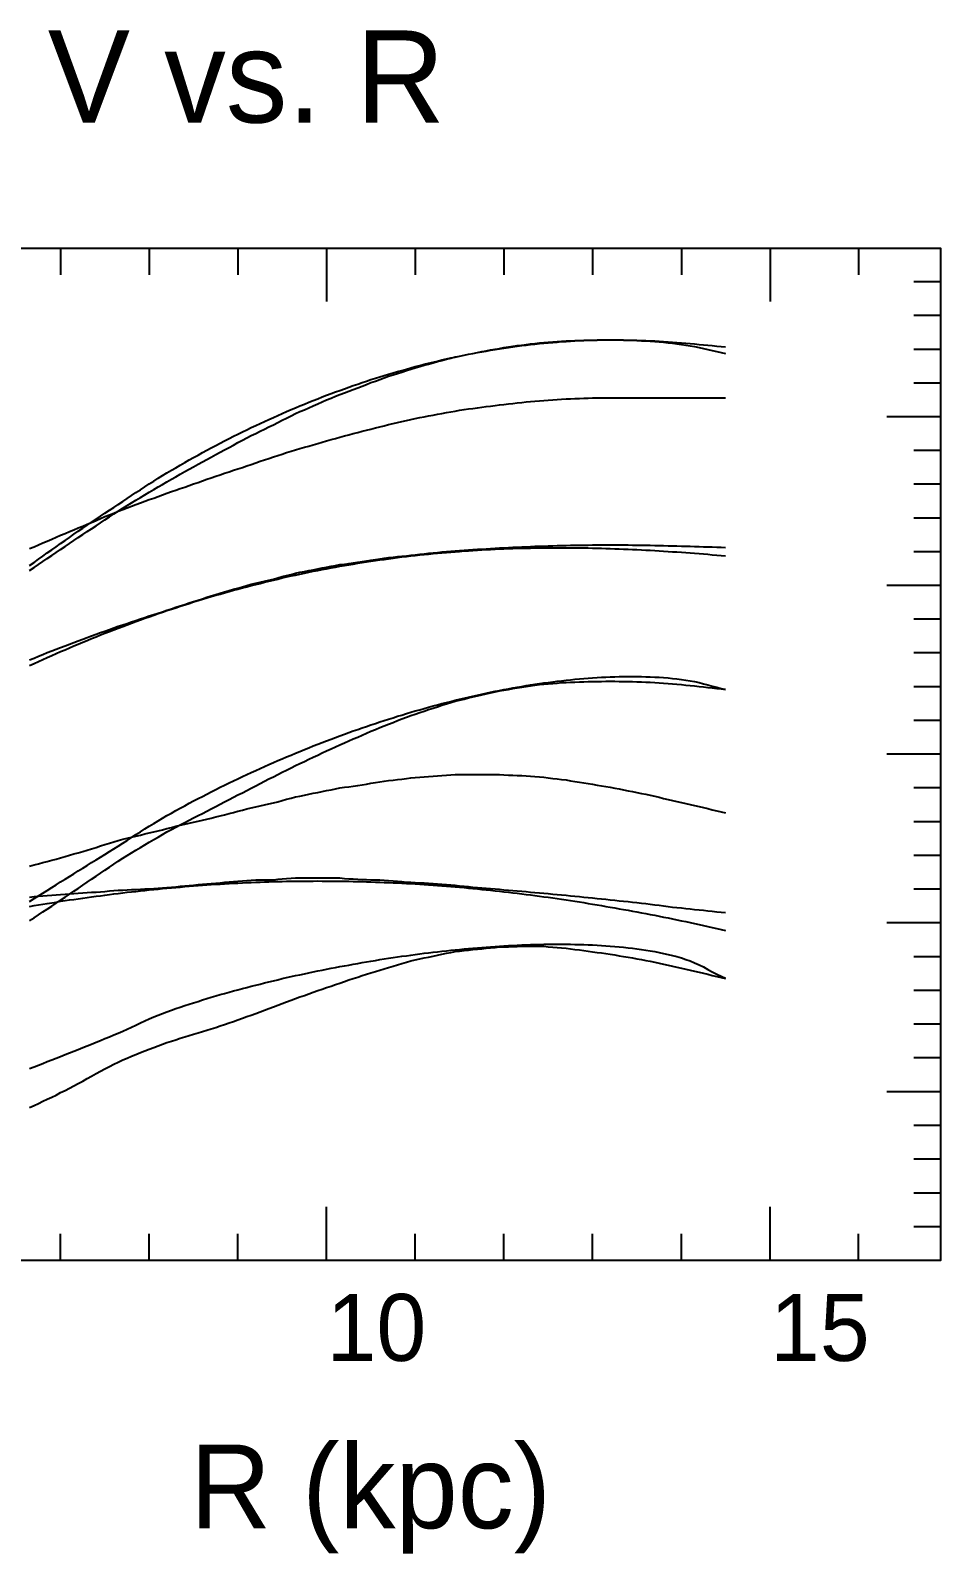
# Model space of a CAD drawing. Extents: x -35 to 179, y -35 to 147.
# Drawn here: x 70.5 to 179.2, y -35 to 147 of the extents above; entities that cross this region are included whole.
import ezdxf

# ---------------------------------------------------------------- set-up
doc = ezdxf.new("R2010")
doc.units = 0

msp = doc.modelspace()

# ---------------------------------------------------------------- linework, layer by layer
at = {"color": 0}
for p, q in [((74.12, 120.96), (74.12, 117.76)), ((84.71, 120.96), (84.71, 117.76)), ((95.3, 120.96), (95.3, 117.76)), ((105.89, 120.96), (105.89, 114.56)), ((116.48, 120.96), (116.48, 117.76)), ((127.07, 120.96), (127.07, 117.76)), ((137.66, 120.96), (137.66, 117.76)), ((148.25, 120.96), (148.25, 117.76)), ((158.84, 120.96), (158.84, 114.56)), ((169.42, 120.96), (169.42, 117.76)), ((179.2, 116.93), (176, 116.93)), ((179.2, 112.9), (176, 112.9)), ((179.2, 108.86), (176, 108.86)), ((179.2, 104.83), (176, 104.83)), ((179.2, 100.8), (172.8, 100.8)), ((179.2, 96.77), (176, 96.77)), ((179.2, 92.74), (176, 92.74)), ((179.2, 88.7), (176, 88.7)), ((179.2, 84.67), (176, 84.67)), ((179.2, 80.64), (172.8, 80.64)), ((179.2, 76.61), (176, 76.61)), ((179.2, 72.58), (176, 72.58)), ((179.2, 68.54), (176, 68.54)), ((179.2, 64.51), (176, 64.51)), ((179.2, 60.48), (172.8, 60.48)), ((179.2, 56.45), (176, 56.45)), ((179.2, 52.42), (176, 52.42)), ((179.2, 48.38), (176, 48.38)), ((179.2, 44.35), (176, 44.35)), ((179.2, 40.32), (172.8, 40.32)), ((179.2, 36.29), (176, 36.29)), ((179.2, 32.26), (176, 32.26)), ((179.2, 28.22), (176, 28.22)), ((179.2, 24.19), (176, 24.19)), ((179.2, 20.16), (172.8, 20.16)), ((179.2, 16.13), (176, 16.13)), ((179.2, 12.1), (176, 12.1)), ((179.2, 8.06), (176, 8.06)), ((105.89, 0), (105.89, 6.4)), ((158.84, 0), (158.84, 6.4)), ((179.2, 4.03), (176, 4.03)), ((74.12, 0), (74.12, 3.2)), ((84.71, 0), (84.71, 3.2)), ((95.3, 0), (95.3, 3.2)), ((116.48, 0), (116.48, 3.2)), ((127.07, 0), (127.07, 3.2)), ((137.66, 0), (137.66, 3.2)), ((148.25, 0), (148.25, 3.2)), ((169.42, 0), (169.42, 3.2))]:
    msp.add_line(p, q, dxfattribs=at)
msp.add_lwpolyline([(0, 0), (0, 120.96), (179.2, 120.96), (179.2, 0)], close=True, dxfattribs=at)
at = {"color": 4}
for points in [[(70.42, 82.45), (70.95, 82.8), (71.48, 83.16), (72.01, 83.52), (72.53, 83.88), (73.06, 84.24), (73.59, 84.59), (74.12, 84.95), (74.65, 85.3), (75.18, 85.66), (75.71, 86.02), (76.24, 86.37), (76.77, 86.72), (77.3, 87.08), (77.83, 87.43), (78.36, 87.78), (78.89, 88.14), (79.42, 88.49), (79.95, 88.84), (80.48, 89.19), (81.01, 89.54), (81.54, 89.88), (82.06, 90.19), (82.59, 90.51), (83.12, 90.84), (83.65, 91.15), (84.18, 91.48), (84.71, 91.79), (85.24, 92.1), (85.77, 92.42), (86.3, 92.73), (86.83, 93.04), (87.36, 93.35), (87.89, 93.64), (88.42, 93.95), (88.95, 94.25), (89.48, 94.55), (90.01, 94.84), (90.54, 95.13), (91.07, 95.42), (91.59, 95.71), (92.12, 95.99), (92.65, 96.29), (93.18, 96.57), (93.71, 96.86), (94.24, 97.15), (94.77, 97.43), (95.3, 97.71), (95.83, 98), (96.36, 98.27), (96.89, 98.56), (97.42, 98.81), (97.95, 99.07), (98.48, 99.34), (99.01, 99.59), (99.54, 99.85), (100.07, 100.12), (100.6, 100.38), (101.12, 100.65), (101.65, 100.92), (102.18, 101.18), (102.71, 101.42), (103.24, 101.65), (103.77, 101.89), (104.3, 102.12), (104.83, 102.35), (105.36, 102.59), (105.89, 102.81), (106.42, 103.04), (106.95, 103.26), (107.48, 103.48), (108.01, 103.68), (108.54, 103.88), (109.07, 104.08), (109.6, 104.27), (110.13, 104.47), (110.66, 104.67), (111.18, 104.88), (111.71, 105.07), (112.24, 105.27), (112.77, 105.46), (113.3, 105.64), (113.83, 105.81), (114.36, 105.98), (114.89, 106.14), (115.42, 106.32), (115.95, 106.49), (116.48, 106.64), (117.01, 106.8), (117.54, 106.95), (118.07, 107.1), (118.6, 107.25), (119.13, 107.39), (119.66, 107.54), (120.19, 107.68), (120.71, 107.82), (121.24, 107.95), (121.77, 108.05), (122.3, 108.16), (122.83, 108.27), (123.36, 108.38), (123.89, 108.49), (124.42, 108.59), (124.95, 108.69), (125.48, 108.79), (126.01, 108.89), (126.54, 108.98), (127.07, 109.06), (127.6, 109.14), (128.13, 109.22), (128.66, 109.3), (129.19, 109.37), (129.72, 109.43), (130.24, 109.5), (130.77, 109.56), (131.3, 109.62), (131.83, 109.68), (132.36, 109.72), (132.89, 109.76), (133.42, 109.8), (133.95, 109.84), (134.48, 109.87), (135.01, 109.89), (135.54, 109.91), (136.07, 109.93), (136.6, 109.94), (137.13, 109.96), (137.66, 109.97), (138.19, 109.98), (138.72, 109.99), (139.25, 110), (139.77, 110), (140.3, 109.99), (140.83, 109.99), (141.36, 109.98), (141.89, 109.97), (142.42, 109.96), (142.95, 109.94), (143.48, 109.92), (144.01, 109.9), (144.54, 109.88), (145.07, 109.86), (145.6, 109.82), (146.13, 109.78), (146.66, 109.75), (147.19, 109.71), (147.72, 109.67), (148.25, 109.63), (148.78, 109.59), (149.3, 109.55), (149.83, 109.5), (150.36, 109.45), (150.89, 109.4), (151.42, 109.35), (151.95, 109.3), (152.48, 109.25), (153.01, 109.2), (153.54, 109.15)], [(70.42, 71.76), (70.95, 71.97), (71.48, 72.19), (72.01, 72.4), (72.53, 72.62), (73.06, 72.83), (73.59, 73.04), (74.12, 73.24), (74.65, 73.44), (75.18, 73.64), (75.71, 73.85), (76.24, 74.04), (76.77, 74.23), (77.3, 74.43), (77.83, 74.62), (78.36, 74.81), (78.89, 75.01), (79.42, 75.2), (79.95, 75.39), (80.48, 75.58), (81.01, 75.77), (81.54, 75.95), (82.06, 76.12), (82.59, 76.3), (83.12, 76.48), (83.65, 76.65), (84.18, 76.83), (84.71, 77), (85.24, 77.17), (85.77, 77.35), (86.3, 77.51), (86.83, 77.69), (87.36, 77.87), (87.89, 78.04), (88.42, 78.22), (88.95, 78.39), (89.48, 78.56), (90.01, 78.73), (90.54, 78.9), (91.07, 79.06), (91.59, 79.23), (92.12, 79.39), (92.65, 79.56), (93.18, 79.71), (93.71, 79.87), (94.24, 80.03), (94.77, 80.19), (95.3, 80.34), (95.83, 80.49), (96.36, 80.64), (96.89, 80.8), (97.42, 80.92), (97.95, 81.05), (98.48, 81.18), (99.01, 81.3), (99.54, 81.42), (100.07, 81.56), (100.6, 81.7), (101.12, 81.84), (101.65, 81.97), (102.18, 82.11), (102.71, 82.22), (103.24, 82.32), (103.77, 82.43), (104.3, 82.53), (104.83, 82.64), (105.36, 82.74), (105.89, 82.84), (106.42, 82.94), (106.95, 83.05), (107.48, 83.14), (108.01, 83.21), (108.54, 83.29), (109.07, 83.36), (109.6, 83.44), (110.13, 83.51), (110.66, 83.59), (111.18, 83.68), (111.71, 83.76), (112.24, 83.84), (112.77, 83.92), (113.3, 83.97), (113.83, 84.03), (114.36, 84.09), (114.89, 84.14), (115.42, 84.2), (115.95, 84.26), (116.48, 84.32), (117.01, 84.38), (117.54, 84.44), (118.07, 84.5), (118.6, 84.55), (119.13, 84.6), (119.66, 84.65), (120.19, 84.69), (120.71, 84.74), (121.24, 84.78), (121.77, 84.81), (122.3, 84.86), (122.83, 84.89), (123.36, 84.93), (123.89, 84.97), (124.42, 85), (124.95, 85.03), (125.48, 85.06), (126.01, 85.09), (126.54, 85.13), (127.07, 85.16), (127.6, 85.18), (128.13, 85.21), (128.66, 85.24), (129.19, 85.26), (129.72, 85.28), (130.24, 85.3), (130.77, 85.33), (131.3, 85.34), (131.83, 85.36), (132.36, 85.38), (132.89, 85.4), (133.42, 85.41), (133.95, 85.43), (134.48, 85.44), (135.01, 85.45), (135.54, 85.46), (136.07, 85.47), (136.6, 85.48), (137.13, 85.48), (137.66, 85.49), (138.19, 85.49), (138.72, 85.5), (139.25, 85.5), (139.77, 85.5), (140.3, 85.5), (140.83, 85.5), (141.36, 85.49), (141.89, 85.49), (142.42, 85.48), (142.95, 85.48), (143.48, 85.47), (144.01, 85.46), (144.54, 85.45), (145.07, 85.44), (145.6, 85.43), (146.13, 85.41), (146.66, 85.39), (147.19, 85.38), (147.72, 85.37), (148.25, 85.36), (148.78, 85.34), (149.3, 85.33), (149.83, 85.32), (150.36, 85.3), (150.89, 85.28), (151.42, 85.27), (151.95, 85.25), (152.48, 85.23), (153.01, 85.22), (153.54, 85.2)], [(70.42, 40.6), (70.95, 40.94), (71.48, 41.29), (72.01, 41.64), (72.53, 41.98), (73.06, 42.33), (73.59, 42.67), (74.12, 43.04), (74.65, 43.39), (75.18, 43.75), (75.71, 44.11), (76.24, 44.46), (76.77, 44.83), (77.3, 45.2), (77.83, 45.56), (78.36, 45.92), (78.89, 46.29), (79.42, 46.64), (79.95, 47), (80.48, 47.35), (81.01, 47.71), (81.54, 48.06), (82.06, 48.38), (82.59, 48.69), (83.12, 49.02), (83.65, 49.33), (84.18, 49.66), (84.71, 49.96), (85.24, 50.28), (85.77, 50.58), (86.3, 50.9), (86.83, 51.2), (87.36, 51.48), (87.89, 51.76), (88.42, 52.05), (88.95, 52.32), (89.48, 52.61), (90.01, 52.88), (90.54, 53.16), (91.07, 53.42), (91.59, 53.7), (92.12, 53.96), (92.65, 54.25), (93.18, 54.52), (93.71, 54.8), (94.24, 55.06), (94.77, 55.34), (95.3, 55.62), (95.83, 55.89), (96.36, 56.17), (96.89, 56.44), (97.42, 56.71), (97.95, 56.98), (98.48, 57.26), (99.01, 57.53), (99.54, 57.8), (100.07, 58.07), (100.6, 58.33), (101.12, 58.59), (101.65, 58.86), (102.18, 59.12), (102.71, 59.38), (103.24, 59.63), (103.77, 59.89), (104.3, 60.14), (104.83, 60.39), (105.36, 60.64), (105.89, 60.89), (106.42, 61.13), (106.95, 61.37), (107.48, 61.61), (108.01, 61.85), (108.54, 62.08), (109.07, 62.32), (109.6, 62.54), (110.13, 62.78), (110.66, 63), (111.18, 63.22), (111.71, 63.43), (112.24, 63.66), (112.77, 63.87), (113.3, 64.09), (113.83, 64.29), (114.36, 64.5), (114.89, 64.7), (115.42, 64.91), (115.95, 65.11), (116.48, 65.29), (117.01, 65.46), (117.54, 65.64), (118.07, 65.81), (118.6, 65.99), (119.13, 66.16), (119.66, 66.33), (120.19, 66.49), (120.71, 66.66), (121.24, 66.82), (121.77, 66.95), (122.3, 67.08), (122.83, 67.21), (123.36, 67.33), (123.89, 67.46), (124.42, 67.58), (124.95, 67.7), (125.48, 67.82), (126.01, 67.94), (126.54, 68.05), (127.07, 68.14), (127.6, 68.23), (128.13, 68.32), (128.66, 68.41), (129.19, 68.5), (129.72, 68.58), (130.24, 68.65), (130.77, 68.72), (131.3, 68.8), (131.83, 68.87), (132.36, 68.9), (132.89, 68.95), (133.42, 68.99), (133.95, 69.04), (134.48, 69.07), (135.01, 69.09), (135.54, 69.11), (136.07, 69.13), (136.6, 69.15), (137.13, 69.16), (137.66, 69.17), (138.19, 69.19), (138.72, 69.19), (139.25, 69.2), (139.77, 69.21), (140.3, 69.2), (140.83, 69.19), (141.36, 69.19), (141.89, 69.17), (142.42, 69.16), (142.95, 69.14), (143.48, 69.12), (144.01, 69.1), (144.54, 69.08), (145.07, 69.05), (145.6, 69.01), (146.13, 68.97), (146.66, 68.93), (147.19, 68.89), (147.72, 68.85), (148.25, 68.8), (148.78, 68.75), (149.3, 68.7), (149.83, 68.64), (150.36, 68.59), (150.89, 68.53), (151.42, 68.47), (151.95, 68.4), (152.48, 68.34), (153.01, 68.28), (153.54, 68.22)]]:
    msp.add_lwpolyline(points, dxfattribs=at)
at = {"color": 3}
for points in [[(70.42, 83.03), (70.95, 83.41), (71.48, 83.79), (72.01, 84.16), (72.53, 84.54), (73.06, 84.92), (73.59, 85.28), (74.12, 85.65), (74.65, 86.02), (75.18, 86.39), (75.71, 86.76), (76.24, 87.12), (76.77, 87.48), (77.3, 87.85), (77.83, 88.2), (78.36, 88.56), (78.89, 88.92), (79.42, 89.27), (79.95, 89.63), (80.48, 89.98), (81.01, 90.33), (81.54, 90.69), (82.06, 91.04), (82.59, 91.38), (83.12, 91.74), (83.65, 92.09), (84.18, 92.45), (84.71, 92.78), (85.24, 93.12), (85.77, 93.45), (86.3, 93.78), (86.83, 94.09), (87.36, 94.41), (87.89, 94.72), (88.42, 95.04), (88.95, 95.33), (89.48, 95.64), (90.01, 95.94), (90.54, 96.23), (91.07, 96.52), (91.59, 96.81), (92.12, 97.09), (92.65, 97.38), (93.18, 97.65), (93.71, 97.93), (94.24, 98.2), (94.77, 98.47), (95.3, 98.73), (95.83, 98.99), (96.36, 99.25), (96.89, 99.51), (97.42, 99.76), (97.95, 100), (98.48, 100.25), (99.01, 100.49), (99.54, 100.73), (100.07, 100.97), (100.6, 101.2), (101.12, 101.43), (101.65, 101.66), (102.18, 101.88), (102.71, 102.11), (103.24, 102.32), (103.77, 102.54), (104.3, 102.75), (104.83, 102.96), (105.36, 103.17), (105.89, 103.37), (106.42, 103.57), (106.95, 103.77), (107.48, 103.96), (108.01, 104.15), (108.54, 104.34), (109.07, 104.53), (109.6, 104.7), (110.13, 104.89), (110.66, 105.06), (111.18, 105.24), (111.71, 105.4), (112.24, 105.57), (112.77, 105.73), (113.3, 105.89), (113.83, 106.05), (114.36, 106.21), (114.89, 106.35), (115.42, 106.51), (115.95, 106.65), (116.48, 106.8), (117.01, 106.93), (117.54, 107.07), (118.07, 107.2), (118.6, 107.33), (119.13, 107.46), (119.66, 107.59), (120.19, 107.71), (120.71, 107.83), (121.24, 107.94), (121.77, 108.05), (122.3, 108.16), (122.83, 108.27), (123.36, 108.37), (123.89, 108.47), (124.42, 108.57), (124.95, 108.66), (125.48, 108.75), (126.01, 108.84), (126.54, 108.93), (127.07, 109.01), (127.6, 109.08), (128.13, 109.16), (128.66, 109.23), (129.19, 109.3), (129.72, 109.37), (130.24, 109.43), (130.77, 109.49), (131.3, 109.54), (131.83, 109.6), (132.36, 109.65), (132.89, 109.69), (133.42, 109.73), (133.95, 109.78), (134.48, 109.81), (135.01, 109.85), (135.54, 109.87), (136.07, 109.9), (136.6, 109.92), (137.13, 109.94), (137.66, 109.96), (138.19, 109.97), (138.72, 109.98), (139.25, 109.99), (139.77, 109.99), (140.3, 109.99), (140.83, 109.98), (141.36, 109.97), (141.89, 109.96), (142.42, 109.94), (142.95, 109.92), (143.48, 109.89), (144.01, 109.86), (144.54, 109.83), (145.07, 109.79), (145.6, 109.74), (146.13, 109.7), (146.66, 109.64), (147.19, 109.58), (147.72, 109.52), (148.25, 109.45), (148.78, 109.37), (149.3, 109.28), (149.83, 109.19), (150.36, 109.08), (150.89, 108.97), (151.42, 108.84), (151.95, 108.72), (152.48, 108.59), (153.01, 108.48), (153.54, 108.37)], [(70.42, 71.09), (70.95, 71.33), (71.48, 71.57), (72.01, 71.81), (72.53, 72.05), (73.06, 72.29), (73.59, 72.51), (74.12, 72.74), (74.65, 72.97), (75.18, 73.2), (75.71, 73.43), (76.24, 73.65), (76.77, 73.87), (77.3, 74.09), (77.83, 74.3), (78.36, 74.51), (78.89, 74.73), (79.42, 74.94), (79.95, 75.14), (80.48, 75.35), (81.01, 75.55), (81.54, 75.76), (82.06, 75.95), (82.59, 76.15), (83.12, 76.34), (83.65, 76.53), (84.18, 76.73), (84.71, 76.91), (85.24, 77.1), (85.77, 77.29), (86.3, 77.46), (86.83, 77.64), (87.36, 77.82), (87.89, 77.99), (88.42, 78.17), (88.95, 78.34), (89.48, 78.51), (90.01, 78.68), (90.54, 78.84), (91.07, 79), (91.59, 79.16), (92.12, 79.31), (92.65, 79.47), (93.18, 79.62), (93.71, 79.77), (94.24, 79.93), (94.77, 80.07), (95.3, 80.21), (95.83, 80.36), (96.36, 80.49), (96.89, 80.64), (97.42, 80.77), (97.95, 80.9), (98.48, 81.04), (99.01, 81.16), (99.54, 81.29), (100.07, 81.41), (100.6, 81.54), (101.12, 81.66), (101.65, 81.78), (102.18, 81.89), (102.71, 82.01), (103.24, 82.12), (103.77, 82.23), (104.3, 82.34), (104.83, 82.44), (105.36, 82.55), (105.89, 82.65), (106.42, 82.74), (106.95, 82.84), (107.48, 82.94), (108.01, 83.03), (108.54, 83.12), (109.07, 83.21), (109.6, 83.3), (110.13, 83.38), (110.66, 83.46), (111.18, 83.54), (111.71, 83.62), (112.24, 83.7), (112.77, 83.77), (113.3, 83.84), (113.83, 83.91), (114.36, 83.98), (114.89, 84.05), (115.42, 84.11), (115.95, 84.17), (116.48, 84.23), (117.01, 84.29), (117.54, 84.35), (118.07, 84.4), (118.6, 84.45), (119.13, 84.5), (119.66, 84.55), (120.19, 84.6), (120.71, 84.64), (121.24, 84.68), (121.77, 84.72), (122.3, 84.77), (122.83, 84.8), (123.36, 84.84), (123.89, 84.87), (124.42, 84.9), (124.95, 84.93), (125.48, 84.96), (126.01, 84.98), (126.54, 85.01), (127.07, 85.03), (127.6, 85.05), (128.13, 85.07), (128.66, 85.09), (129.19, 85.1), (129.72, 85.11), (130.24, 85.12), (130.77, 85.14), (131.3, 85.14), (131.83, 85.15), (132.36, 85.16), (132.89, 85.16), (133.42, 85.16), (133.95, 85.16), (134.48, 85.16), (135.01, 85.16), (135.54, 85.15), (136.07, 85.14), (136.6, 85.14), (137.13, 85.13), (137.66, 85.12), (138.19, 85.1), (138.72, 85.09), (139.25, 85.08), (139.77, 85.06), (140.3, 85.04), (140.83, 85.02), (141.36, 85), (141.89, 84.98), (142.42, 84.95), (142.95, 84.93), (143.48, 84.9), (144.01, 84.87), (144.54, 84.85), (145.07, 84.82), (145.6, 84.78), (146.13, 84.75), (146.66, 84.72), (147.19, 84.68), (147.72, 84.65), (148.25, 84.61), (148.78, 84.57), (149.3, 84.53), (149.83, 84.49), (150.36, 84.45), (150.89, 84.41), (151.42, 84.37), (151.95, 84.32), (152.48, 84.28), (153.01, 84.23), (153.54, 84.19)], [(70.42, 42.89), (70.95, 43.23), (71.48, 43.56), (72.01, 43.89), (72.53, 44.22), (73.06, 44.56), (73.59, 44.89), (74.12, 45.22), (74.65, 45.55), (75.18, 45.88), (75.71, 46.21), (76.24, 46.54), (76.77, 46.87), (77.3, 47.2), (77.83, 47.53), (78.36, 47.86), (78.89, 48.19), (79.42, 48.52), (79.95, 48.85), (80.48, 49.18), (81.01, 49.51), (81.54, 49.85), (82.06, 50.19), (82.59, 50.52), (83.12, 50.88), (83.65, 51.21), (84.18, 51.57), (84.71, 51.89), (85.24, 52.22), (85.77, 52.53), (86.3, 52.85), (86.83, 53.15), (87.36, 53.46), (87.89, 53.75), (88.42, 54.05), (88.95, 54.33), (89.48, 54.62), (90.01, 54.9), (90.54, 55.18), (91.07, 55.45), (91.59, 55.73), (92.12, 56), (92.65, 56.27), (93.18, 56.53), (93.71, 56.79), (94.24, 57.05), (94.77, 57.31), (95.3, 57.56), (95.83, 57.81), (96.36, 58.06), (96.89, 58.3), (97.42, 58.54), (97.95, 58.79), (98.48, 59.02), (99.01, 59.26), (99.54, 59.49), (100.07, 59.72), (100.6, 59.95), (101.12, 60.17), (101.65, 60.39), (102.18, 60.61), (102.71, 60.83), (103.24, 61.05), (103.77, 61.26), (104.3, 61.47), (104.83, 61.68), (105.36, 61.88), (105.89, 62.09), (106.42, 62.29), (106.95, 62.49), (107.48, 62.68), (108.01, 62.88), (108.54, 63.07), (109.07, 63.26), (109.6, 63.44), (110.13, 63.63), (110.66, 63.81), (111.18, 63.99), (111.71, 64.16), (112.24, 64.34), (112.77, 64.51), (113.3, 64.69), (113.83, 64.85), (114.36, 65.02), (114.89, 65.17), (115.42, 65.34), (115.95, 65.49), (116.48, 65.65), (117.01, 65.8), (117.54, 65.95), (118.07, 66.1), (118.6, 66.25), (119.13, 66.38), (119.66, 66.53), (120.19, 66.66), (120.71, 66.8), (121.24, 66.93), (121.77, 67.06), (122.3, 67.19), (122.83, 67.31), (123.36, 67.43), (123.89, 67.55), (124.42, 67.67), (124.95, 67.78), (125.48, 67.89), (126.01, 68), (126.54, 68.11), (127.07, 68.21), (127.6, 68.31), (128.13, 68.4), (128.66, 68.5), (129.19, 68.59), (129.72, 68.68), (130.24, 68.76), (130.77, 68.84), (131.3, 68.92), (131.83, 69), (132.36, 69.07), (132.89, 69.14), (133.42, 69.21), (133.95, 69.27), (134.48, 69.33), (135.01, 69.39), (135.54, 69.44), (136.07, 69.49), (136.6, 69.53), (137.13, 69.58), (137.66, 69.61), (138.19, 69.65), (138.72, 69.68), (139.25, 69.71), (139.77, 69.73), (140.3, 69.75), (140.83, 69.76), (141.36, 69.77), (141.89, 69.78), (142.42, 69.78), (142.95, 69.78), (143.48, 69.77), (144.01, 69.75), (144.54, 69.74), (145.07, 69.71), (145.6, 69.68), (146.13, 69.64), (146.66, 69.6), (147.19, 69.55), (147.72, 69.49), (148.25, 69.42), (148.78, 69.35), (149.3, 69.26), (149.83, 69.16), (150.36, 69.04), (150.89, 68.91), (151.42, 68.77), (151.95, 68.62), (152.48, 68.48), (153.01, 68.35), (153.54, 68.24)]]:
    msp.add_lwpolyline(points, dxfattribs=at)
at = {"color": 6}
for points in [[(70.42, 85.06), (70.95, 85.28), (71.48, 85.51), (72.01, 85.73), (72.53, 85.96), (73.06, 86.19), (73.59, 86.42), (74.12, 86.64), (74.65, 86.87), (75.18, 87.09), (75.71, 87.3), (76.24, 87.52), (76.77, 87.74), (77.3, 87.96), (77.83, 88.19), (78.36, 88.42), (78.89, 88.65), (79.42, 88.87), (79.95, 89.1), (80.48, 89.3), (81.01, 89.51), (81.54, 89.72), (82.06, 89.93), (82.59, 90.14), (83.12, 90.33), (83.65, 90.52), (84.18, 90.71), (84.71, 90.9), (85.24, 91.09), (85.77, 91.28), (86.3, 91.47), (86.83, 91.66), (87.36, 91.86), (87.89, 92.05), (88.42, 92.23), (88.95, 92.41), (89.48, 92.6), (90.01, 92.78), (90.54, 92.96), (91.07, 93.15), (91.59, 93.33), (92.12, 93.51), (92.65, 93.7), (93.18, 93.88), (93.71, 94.06), (94.24, 94.23), (94.77, 94.41), (95.3, 94.59), (95.83, 94.76), (96.36, 94.94), (96.89, 95.12), (97.42, 95.3), (97.95, 95.48), (98.48, 95.66), (99.01, 95.83), (99.54, 96), (100.07, 96.18), (100.6, 96.35), (101.12, 96.52), (101.65, 96.68), (102.18, 96.84), (102.71, 97), (103.24, 97.16), (103.77, 97.31), (104.3, 97.47), (104.83, 97.62), (105.36, 97.77), (105.89, 97.92), (106.42, 98.08), (106.95, 98.22), (107.48, 98.37), (108.01, 98.51), (108.54, 98.66), (109.07, 98.81), (109.6, 98.94), (110.13, 99.07), (110.66, 99.21), (111.18, 99.34), (111.71, 99.48), (112.24, 99.61), (112.77, 99.74), (113.3, 99.87), (113.83, 100), (114.36, 100.13), (114.89, 100.24), (115.42, 100.36), (115.95, 100.47), (116.48, 100.59), (117.01, 100.71), (117.54, 100.8), (118.07, 100.9), (118.6, 101), (119.13, 101.1), (119.66, 101.2), (120.19, 101.3), (120.71, 101.39), (121.24, 101.49), (121.77, 101.58), (122.3, 101.68), (122.83, 101.74), (123.36, 101.81), (123.89, 101.89), (124.42, 101.96), (124.95, 102.03), (125.48, 102.09), (126.01, 102.15), (126.54, 102.22), (127.07, 102.28), (127.6, 102.34), (128.13, 102.4), (128.66, 102.45), (129.19, 102.51), (129.72, 102.57), (130.24, 102.62), (130.77, 102.66), (131.3, 102.71), (131.83, 102.75), (132.36, 102.79), (132.89, 102.84), (133.42, 102.86), (133.95, 102.9), (134.48, 102.93), (135.01, 102.96), (135.54, 102.99), (136.07, 103), (136.6, 103.02), (137.13, 103.03), (137.66, 103.05), (138.19, 103.06), (138.72, 103.06), (139.25, 103.06), (139.77, 103.06), (140.3, 103.06), (140.83, 103.06), (141.36, 103.06), (141.89, 103.07), (142.42, 103.07), (142.95, 103.07), (143.48, 103.08), (144.01, 103.08), (144.54, 103.08), (145.07, 103.08), (145.6, 103.08), (146.13, 103.07), (146.66, 103.07), (147.19, 103.07), (147.72, 103.06), (148.25, 103.06), (148.78, 103.06), (149.3, 103.06), (149.83, 103.06), (150.36, 103.06), (150.89, 103.06), (151.42, 103.06), (151.95, 103.06), (152.48, 103.06), (153.01, 103.06), (153.54, 103.06)], [(70.42, 18.29), (70.95, 18.51), (71.48, 18.77), (72.01, 19.02), (72.53, 19.27), (73.06, 19.51), (73.59, 19.76), (74.12, 20.05), (74.65, 20.32), (75.18, 20.6), (75.71, 20.87), (76.24, 21.15), (76.77, 21.44), (77.3, 21.74), (77.83, 22.03), (78.36, 22.32), (78.89, 22.61), (79.42, 22.89), (79.95, 23.16), (80.48, 23.44), (81.01, 23.71), (81.54, 23.99), (82.06, 24.18), (82.59, 24.4), (83.12, 24.61), (83.65, 24.83), (84.18, 25.04), (84.71, 25.24), (85.24, 25.44), (85.77, 25.65), (86.3, 25.85), (86.83, 26.05), (87.36, 26.21), (87.89, 26.37), (88.42, 26.54), (88.95, 26.71), (89.48, 26.87), (90.01, 27.03), (90.54, 27.19), (91.07, 27.34), (91.59, 27.5), (92.12, 27.66), (92.65, 27.84), (93.18, 28.02), (93.71, 28.2), (94.24, 28.38), (94.77, 28.56), (95.3, 28.75), (95.83, 28.94), (96.36, 29.13), (96.89, 29.31), (97.42, 29.5), (97.95, 29.71), (98.48, 29.9), (99.01, 30.1), (99.54, 30.3), (100.07, 30.5), (100.6, 30.7), (101.12, 30.89), (101.65, 31.09), (102.18, 31.29), (102.71, 31.48), (103.24, 31.67), (103.77, 31.86), (104.3, 32.05), (104.83, 32.24), (105.36, 32.43), (105.89, 32.61), (106.42, 32.79), (106.95, 32.97), (107.48, 33.15), (108.01, 33.34), (108.54, 33.51), (109.07, 33.68), (109.6, 33.86), (110.13, 34.03), (110.66, 34.21), (111.18, 34.37), (111.71, 34.53), (112.24, 34.7), (112.77, 34.86), (113.3, 35.02), (113.83, 35.17), (114.36, 35.33), (114.89, 35.49), (115.42, 35.64), (115.95, 35.8), (116.48, 35.9), (117.01, 36.02), (117.54, 36.14), (118.07, 36.25), (118.6, 36.37), (119.13, 36.48), (119.66, 36.59), (120.19, 36.7), (120.71, 36.81), (121.24, 36.93), (121.77, 36.96), (122.3, 37.02), (122.83, 37.08), (123.36, 37.14), (123.89, 37.2), (124.42, 37.25), (124.95, 37.3), (125.48, 37.35), (126.01, 37.41), (126.54, 37.46), (127.07, 37.47), (127.6, 37.49), (128.13, 37.5), (128.66, 37.52), (129.19, 37.54), (129.72, 37.54), (130.24, 37.54), (130.77, 37.54), (131.3, 37.54), (131.83, 37.54), (132.36, 37.48), (132.89, 37.44), (133.42, 37.4), (133.95, 37.36), (134.48, 37.32), (135.01, 37.24), (135.54, 37.17), (136.07, 37.1), (136.6, 37.03), (137.13, 36.96), (137.66, 36.88), (138.19, 36.81), (138.72, 36.74), (139.25, 36.67), (139.77, 36.6), (140.3, 36.5), (140.83, 36.41), (141.36, 36.32), (141.89, 36.23), (142.42, 36.14), (142.95, 36.04), (143.48, 35.94), (144.01, 35.84), (144.54, 35.74), (145.07, 35.64), (145.6, 35.52), (146.13, 35.4), (146.66, 35.29), (147.19, 35.17), (147.72, 35.05), (148.25, 34.93), (148.78, 34.81), (149.3, 34.68), (149.83, 34.56), (150.36, 34.44), (150.89, 34.31), (151.42, 34.19), (151.95, 34.06), (152.48, 33.94), (153.01, 33.82), (153.54, 33.69)]]:
    msp.add_lwpolyline(points, dxfattribs=at)
at = {"color": 1}
msp.add_lwpolyline([(70.42, 47.11), (70.95, 47.25), (71.48, 47.39), (72.01, 47.53), (72.53, 47.68), (73.06, 47.82), (73.59, 47.96), (74.12, 48.11), (74.65, 48.26), (75.18, 48.42), (75.71, 48.57), (76.24, 48.72), (76.77, 48.88), (77.3, 49.04), (77.83, 49.2), (78.36, 49.36), (78.89, 49.53), (79.42, 49.69), (79.95, 49.85), (80.48, 50.02), (81.01, 50.18), (81.54, 50.34), (82.06, 50.45), (82.59, 50.58), (83.12, 50.71), (83.65, 50.83), (84.18, 50.96), (84.71, 51.09), (85.24, 51.22), (85.77, 51.35), (86.3, 51.47), (86.83, 51.62), (87.36, 51.74), (87.89, 51.87), (88.42, 51.99), (88.95, 52.12), (89.48, 52.24), (90.01, 52.37), (90.54, 52.49), (91.07, 52.61), (91.59, 52.73), (92.12, 52.85), (92.65, 52.99), (93.18, 53.12), (93.71, 53.26), (94.24, 53.39), (94.77, 53.53), (95.3, 53.67), (95.83, 53.81), (96.36, 53.95), (96.89, 54.09), (97.42, 54.19), (97.95, 54.31), (98.48, 54.42), (99.01, 54.54), (99.54, 54.66), (100.07, 54.81), (100.6, 54.95), (101.12, 55.1), (101.65, 55.24), (102.18, 55.39), (102.71, 55.49), (103.24, 55.6), (103.77, 55.71), (104.3, 55.82), (104.83, 55.93), (105.36, 56.03), (105.89, 56.14), (106.42, 56.24), (106.95, 56.35), (107.48, 56.46), (108.01, 56.53), (108.54, 56.6), (109.07, 56.67), (109.6, 56.75), (110.13, 56.82), (110.66, 56.92), (111.18, 57.01), (111.71, 57.1), (112.24, 57.19), (112.77, 57.28), (113.3, 57.34), (113.83, 57.39), (114.36, 57.45), (114.89, 57.51), (115.42, 57.57), (115.95, 57.65), (116.48, 57.69), (117.01, 57.74), (117.54, 57.79), (118.07, 57.84), (118.6, 57.88), (119.13, 57.92), (119.66, 57.96), (120.19, 58), (120.71, 58.04), (121.24, 58.07), (121.77, 58.06), (122.3, 58.06), (122.83, 58.06), (123.36, 58.06), (123.89, 58.06), (124.42, 58.06), (124.95, 58.06), (125.48, 58.05), (126.01, 58.05), (126.54, 58.05), (127.07, 58.02), (127.6, 58), (128.13, 57.98), (128.66, 57.95), (129.19, 57.93), (129.72, 57.89), (130.24, 57.85), (130.77, 57.81), (131.3, 57.78), (131.83, 57.74), (132.36, 57.67), (132.89, 57.6), (133.42, 57.54), (133.95, 57.48), (134.48, 57.41), (135.01, 57.32), (135.54, 57.23), (136.07, 57.15), (136.6, 57.06), (137.13, 56.98), (137.66, 56.89), (138.19, 56.8), (138.72, 56.72), (139.25, 56.63), (139.77, 56.54), (140.3, 56.43), (140.83, 56.33), (141.36, 56.23), (141.89, 56.13), (142.42, 56.03), (142.95, 55.91), (143.48, 55.81), (144.01, 55.7), (144.54, 55.59), (145.07, 55.47), (145.6, 55.34), (146.13, 55.21), (146.66, 55.09), (147.19, 54.96), (147.72, 54.84), (148.25, 54.72), (148.78, 54.6), (149.3, 54.48), (149.83, 54.36), (150.36, 54.23), (150.89, 54.11), (151.42, 53.99), (151.95, 53.86), (152.48, 53.74), (153.01, 53.62), (153.54, 53.5)], dxfattribs=at)
at = {"color": 2}
for points in [[(70.42, 47.11), (70.95, 47.25), (71.48, 47.39), (72.01, 47.53), (72.53, 47.68), (73.06, 47.82), (73.59, 47.96), (74.12, 48.11), (74.65, 48.26), (75.18, 48.42), (75.71, 48.57), (76.24, 48.72), (76.77, 48.88), (77.3, 49.04), (77.83, 49.2), (78.36, 49.36), (78.89, 49.53), (79.42, 49.69), (79.95, 49.85), (80.48, 50.02), (81.01, 50.18), (81.54, 50.34), (82.06, 50.45), (82.59, 50.58), (83.12, 50.71), (83.65, 50.83), (84.18, 50.96), (84.71, 51.09), (85.24, 51.22), (85.77, 51.35), (86.3, 51.47), (86.83, 51.62), (87.36, 51.74), (87.89, 51.87), (88.42, 51.99), (88.95, 52.12), (89.48, 52.24), (90.01, 52.37), (90.54, 52.49), (91.07, 52.61), (91.59, 52.73), (92.12, 52.85), (92.65, 52.99), (93.18, 53.12), (93.71, 53.26), (94.24, 53.39), (94.77, 53.53), (95.3, 53.67), (95.83, 53.81), (96.36, 53.95), (96.89, 54.09), (97.42, 54.19), (97.95, 54.31), (98.48, 54.42), (99.01, 54.54), (99.54, 54.66), (100.07, 54.81), (100.6, 54.95), (101.12, 55.1), (101.65, 55.24), (102.18, 55.39), (102.71, 55.49), (103.24, 55.6), (103.77, 55.71), (104.3, 55.82), (104.83, 55.93), (105.36, 56.03), (105.89, 56.14), (106.42, 56.24), (106.95, 56.35), (107.48, 56.46), (108.01, 56.53), (108.54, 56.6), (109.07, 56.67), (109.6, 56.75), (110.13, 56.82), (110.66, 56.92), (111.18, 57.01), (111.71, 57.1), (112.24, 57.19), (112.77, 57.28), (113.3, 57.34), (113.83, 57.39), (114.36, 57.45), (114.89, 57.51), (115.42, 57.57), (115.95, 57.65), (116.48, 57.69), (117.01, 57.74), (117.54, 57.79), (118.07, 57.84), (118.6, 57.88), (119.13, 57.92), (119.66, 57.96), (120.19, 58), (120.71, 58.04), (121.24, 58.07), (121.77, 58.06), (122.3, 58.06), (122.83, 58.06), (123.36, 58.06), (123.89, 58.06), (124.42, 58.06), (124.95, 58.06), (125.48, 58.05), (126.01, 58.05), (126.54, 58.05), (127.07, 58.02), (127.6, 58), (128.13, 57.98), (128.66, 57.95), (129.19, 57.93), (129.72, 57.89), (130.24, 57.85), (130.77, 57.81), (131.3, 57.78), (131.83, 57.74), (132.36, 57.67), (132.89, 57.6), (133.42, 57.54), (133.95, 57.48), (134.48, 57.41), (135.01, 57.32), (135.54, 57.23), (136.07, 57.15), (136.6, 57.06), (137.13, 56.98), (137.66, 56.89), (138.19, 56.8), (138.72, 56.72), (139.25, 56.63), (139.77, 56.54), (140.3, 56.43), (140.83, 56.33), (141.36, 56.23), (141.89, 56.13), (142.42, 56.03), (142.95, 55.91), (143.48, 55.81), (144.01, 55.7), (144.54, 55.59), (145.07, 55.47), (145.6, 55.34), (146.13, 55.21), (146.66, 55.09), (147.19, 54.96), (147.72, 54.84), (148.25, 54.72), (148.78, 54.6), (149.3, 54.48), (149.83, 54.36), (150.36, 54.23), (150.89, 54.11), (151.42, 53.99), (151.95, 53.86), (152.48, 53.74), (153.01, 53.62), (153.54, 53.5)], [(70.42, 42.31), (70.95, 42.41), (71.48, 42.49), (72.01, 42.57), (72.53, 42.66), (73.06, 42.74), (73.59, 42.82), (74.12, 42.91), (74.65, 42.99), (75.18, 43.07), (75.71, 43.14), (76.24, 43.22), (76.77, 43.3), (77.3, 43.37), (77.83, 43.44), (78.36, 43.51), (78.89, 43.58), (79.42, 43.66), (79.95, 43.72), (80.48, 43.79), (81.01, 43.85), (81.54, 43.92), (82.06, 43.99), (82.59, 44.04), (83.12, 44.1), (83.65, 44.16), (84.18, 44.22), (84.71, 44.27), (85.24, 44.33), (85.77, 44.38), (86.3, 44.43), (86.83, 44.48), (87.36, 44.53), (87.89, 44.58), (88.42, 44.62), (88.95, 44.67), (89.48, 44.71), (90.01, 44.75), (90.54, 44.79), (91.07, 44.83), (91.59, 44.87), (92.12, 44.91), (92.65, 44.94), (93.18, 44.97), (93.71, 45.01), (94.24, 45.04), (94.77, 45.06), (95.3, 45.09), (95.83, 45.12), (96.36, 45.14), (96.89, 45.17), (97.42, 45.19), (97.95, 45.21), (98.48, 45.23), (99.01, 45.24), (99.54, 45.26), (100.07, 45.27), (100.6, 45.29), (101.12, 45.3), (101.65, 45.31), (102.18, 45.32), (102.71, 45.32), (103.24, 45.33), (103.77, 45.33), (104.3, 45.33), (104.83, 45.34), (105.36, 45.33), (105.89, 45.33), (106.42, 45.33), (106.95, 45.33), (107.48, 45.32), (108.01, 45.31), (108.54, 45.3), (109.07, 45.29), (109.6, 45.28), (110.13, 45.26), (110.66, 45.25), (111.18, 45.23), (111.71, 45.21), (112.24, 45.19), (112.77, 45.17), (113.3, 45.15), (113.83, 45.13), (114.36, 45.1), (114.89, 45.08), (115.42, 45.05), (115.95, 45.02), (116.48, 44.99), (117.01, 44.95), (117.54, 44.92), (118.07, 44.88), (118.6, 44.85), (119.13, 44.81), (119.66, 44.77), (120.19, 44.73), (120.71, 44.68), (121.24, 44.64), (121.77, 44.59), (122.3, 44.55), (122.83, 44.5), (123.36, 44.45), (123.89, 44.4), (124.42, 44.34), (124.95, 44.29), (125.48, 44.23), (126.01, 44.18), (126.54, 44.12), (127.07, 44.06), (127.6, 44), (128.13, 43.94), (128.66, 43.87), (129.19, 43.81), (129.72, 43.74), (130.24, 43.67), (130.77, 43.6), (131.3, 43.53), (131.83, 43.46), (132.36, 43.39), (132.89, 43.31), (133.42, 43.23), (133.95, 43.16), (134.48, 43.08), (135.01, 43), (135.54, 42.92), (136.07, 42.83), (136.6, 42.75), (137.13, 42.66), (137.66, 42.58), (138.19, 42.49), (138.72, 42.4), (139.25, 42.31), (139.77, 42.22), (140.3, 42.12), (140.83, 42.03), (141.36, 41.93), (141.89, 41.84), (142.42, 41.74), (142.95, 41.64), (143.48, 41.54), (144.01, 41.44), (144.54, 41.34), (145.07, 41.24), (145.6, 41.13), (146.13, 41.02), (146.66, 40.92), (147.19, 40.81), (147.72, 40.7), (148.25, 40.59), (148.78, 40.48), (149.3, 40.37), (149.83, 40.26), (150.36, 40.14), (150.89, 40.03), (151.42, 39.91), (151.95, 39.8), (152.48, 39.68), (153.01, 39.56), (153.54, 39.44)], [(70.42, 22.93), (70.95, 23.14), (71.48, 23.34), (72.01, 23.55), (72.53, 23.76), (73.06, 23.97), (73.59, 24.18), (74.12, 24.38), (74.65, 24.59), (75.18, 24.8), (75.71, 25.01), (76.24, 25.22), (76.77, 25.43), (77.3, 25.65), (77.83, 25.86), (78.36, 26.07), (78.89, 26.29), (79.42, 26.51), (79.95, 26.72), (80.48, 26.95), (81.01, 27.17), (81.54, 27.4), (82.06, 27.64), (82.59, 27.87), (83.12, 28.12), (83.65, 28.38), (84.18, 28.64), (84.71, 28.87), (85.24, 29.09), (85.77, 29.3), (86.3, 29.51), (86.83, 29.71), (87.36, 29.9), (87.89, 30.09), (88.42, 30.27), (88.95, 30.45), (89.48, 30.62), (90.01, 30.8), (90.54, 30.96), (91.07, 31.13), (91.59, 31.29), (92.12, 31.45), (92.65, 31.6), (93.18, 31.76), (93.71, 31.91), (94.24, 32.06), (94.77, 32.2), (95.3, 32.34), (95.83, 32.49), (96.36, 32.62), (96.89, 32.76), (97.42, 32.9), (97.95, 33.03), (98.48, 33.16), (99.01, 33.29), (99.54, 33.42), (100.07, 33.54), (100.6, 33.67), (101.12, 33.79), (101.65, 33.91), (102.18, 34.03), (102.71, 34.14), (103.24, 34.26), (103.77, 34.37), (104.3, 34.48), (104.83, 34.59), (105.36, 34.7), (105.89, 34.8), (106.42, 34.91), (106.95, 35.01), (107.48, 35.11), (108.01, 35.21), (108.54, 35.3), (109.07, 35.4), (109.6, 35.49), (110.13, 35.59), (110.66, 35.68), (111.18, 35.77), (111.71, 35.85), (112.24, 35.94), (112.77, 36.02), (113.3, 36.1), (113.83, 36.18), (114.36, 36.26), (114.89, 36.34), (115.42, 36.41), (115.95, 36.49), (116.48, 36.56), (117.01, 36.63), (117.54, 36.7), (118.07, 36.76), (118.6, 36.83), (119.13, 36.89), (119.66, 36.95), (120.19, 37.01), (120.71, 37.06), (121.24, 37.12), (121.77, 37.17), (122.3, 37.22), (122.83, 37.27), (123.36, 37.32), (123.89, 37.36), (124.42, 37.41), (124.95, 37.45), (125.48, 37.49), (126.01, 37.52), (126.54, 37.56), (127.07, 37.59), (127.6, 37.62), (128.13, 37.65), (128.66, 37.68), (129.19, 37.7), (129.72, 37.72), (130.24, 37.74), (130.77, 37.75), (131.3, 37.77), (131.83, 37.78), (132.36, 37.79), (132.89, 37.79), (133.42, 37.79), (133.95, 37.8), (134.48, 37.79), (135.01, 37.78), (135.54, 37.77), (136.07, 37.76), (136.6, 37.74), (137.13, 37.73), (137.66, 37.7), (138.19, 37.68), (138.72, 37.64), (139.25, 37.61), (139.77, 37.57), (140.3, 37.53), (140.83, 37.48), (141.36, 37.43), (141.89, 37.37), (142.42, 37.31), (142.95, 37.24), (143.48, 37.16), (144.01, 37.08), (144.54, 37), (145.07, 36.9), (145.6, 36.8), (146.13, 36.69), (146.66, 36.57), (147.19, 36.44), (147.72, 36.3), (148.25, 36.14), (148.78, 35.97), (149.3, 35.78), (149.83, 35.58), (150.36, 35.34), (150.89, 35.07), (151.42, 34.78), (151.95, 34.49), (152.48, 34.21), (153.01, 33.96), (153.54, 33.73)]]:
    msp.add_lwpolyline(points, dxfattribs=at)
at = {"color": 5}
msp.add_lwpolyline([(70.42, 43.42), (70.95, 43.47), (71.48, 43.52), (72.01, 43.57), (72.53, 43.61), (73.06, 43.66), (73.59, 43.7), (74.12, 43.74), (74.65, 43.78), (75.18, 43.82), (75.71, 43.86), (76.24, 43.89), (76.77, 43.92), (77.3, 43.95), (77.83, 43.99), (78.36, 44.02), (78.89, 44.06), (79.42, 44.1), (79.95, 44.15), (80.48, 44.19), (81.01, 44.23), (81.54, 44.25), (82.06, 44.28), (82.59, 44.31), (83.12, 44.33), (83.65, 44.36), (84.18, 44.39), (84.71, 44.42), (85.24, 44.45), (85.77, 44.48), (86.3, 44.51), (86.83, 44.56), (87.36, 44.61), (87.89, 44.66), (88.42, 44.71), (88.95, 44.75), (89.48, 44.8), (90.01, 44.85), (90.54, 44.9), (91.07, 44.95), (91.59, 45), (92.12, 45.04), (92.65, 45.09), (93.18, 45.13), (93.71, 45.18), (94.24, 45.22), (94.77, 45.27), (95.3, 45.32), (95.83, 45.36), (96.36, 45.41), (96.89, 45.45), (97.42, 45.46), (97.95, 45.46), (98.48, 45.47), (99.01, 45.48), (99.54, 45.49), (100.07, 45.54), (100.6, 45.58), (101.12, 45.62), (101.65, 45.66), (102.18, 45.7), (102.71, 45.7), (103.24, 45.7), (103.77, 45.7), (104.3, 45.7), (104.83, 45.7), (105.36, 45.7), (105.89, 45.7), (106.42, 45.7), (106.95, 45.7), (107.48, 45.7), (108.01, 45.65), (108.54, 45.61), (109.07, 45.58), (109.6, 45.54), (110.13, 45.5), (110.66, 45.5), (111.18, 45.49), (111.71, 45.47), (112.24, 45.46), (112.77, 45.45), (113.3, 45.4), (113.83, 45.35), (114.36, 45.31), (114.89, 45.26), (115.42, 45.21), (115.95, 45.19), (116.48, 45.16), (117.01, 45.13), (117.54, 45.1), (118.07, 45.07), (118.6, 45.02), (119.13, 44.98), (119.66, 44.94), (120.19, 44.91), (120.71, 44.87), (121.24, 44.82), (121.77, 44.77), (122.3, 44.72), (122.83, 44.67), (123.36, 44.62), (123.89, 44.58), (124.42, 44.53), (124.95, 44.49), (125.48, 44.44), (126.01, 44.39), (126.54, 44.35), (127.07, 44.3), (127.6, 44.26), (128.13, 44.21), (128.66, 44.16), (129.19, 44.12), (129.72, 44.07), (130.24, 44.02), (130.77, 43.97), (131.3, 43.92), (131.83, 43.87), (132.36, 43.83), (132.89, 43.78), (133.42, 43.73), (133.95, 43.68), (134.48, 43.63), (135.01, 43.58), (135.54, 43.52), (136.07, 43.47), (136.6, 43.42), (137.13, 43.37), (137.66, 43.31), (138.19, 43.26), (138.72, 43.21), (139.25, 43.16), (139.77, 43.1), (140.3, 43.04), (140.83, 42.98), (141.36, 42.93), (141.89, 42.87), (142.42, 42.81), (142.95, 42.75), (143.48, 42.69), (144.01, 42.63), (144.54, 42.57), (145.07, 42.5), (145.6, 42.44), (146.13, 42.37), (146.66, 42.3), (147.19, 42.23), (147.72, 42.18), (148.25, 42.12), (148.78, 42.07), (149.3, 42.01), (149.83, 41.95), (150.36, 41.9), (150.89, 41.84), (151.42, 41.78), (151.95, 41.72), (152.48, 41.67), (153.01, 41.62), (153.54, 41.56)], dxfattribs=at)

# ---------------------------------------------------------------- texts
at = {"color": 0}
for s, height, p in [('V vs. R', 11, (72.6, 135.96)), ('10', 8, (105.89, -12)), ('15', 8, (158.84, -12)), ('R (kpc)', 10, (89.6, -32))]:
    msp.add_text(s, height=height, dxfattribs=at).set_placement(p)

doc.saveas('drawing.dxf')
